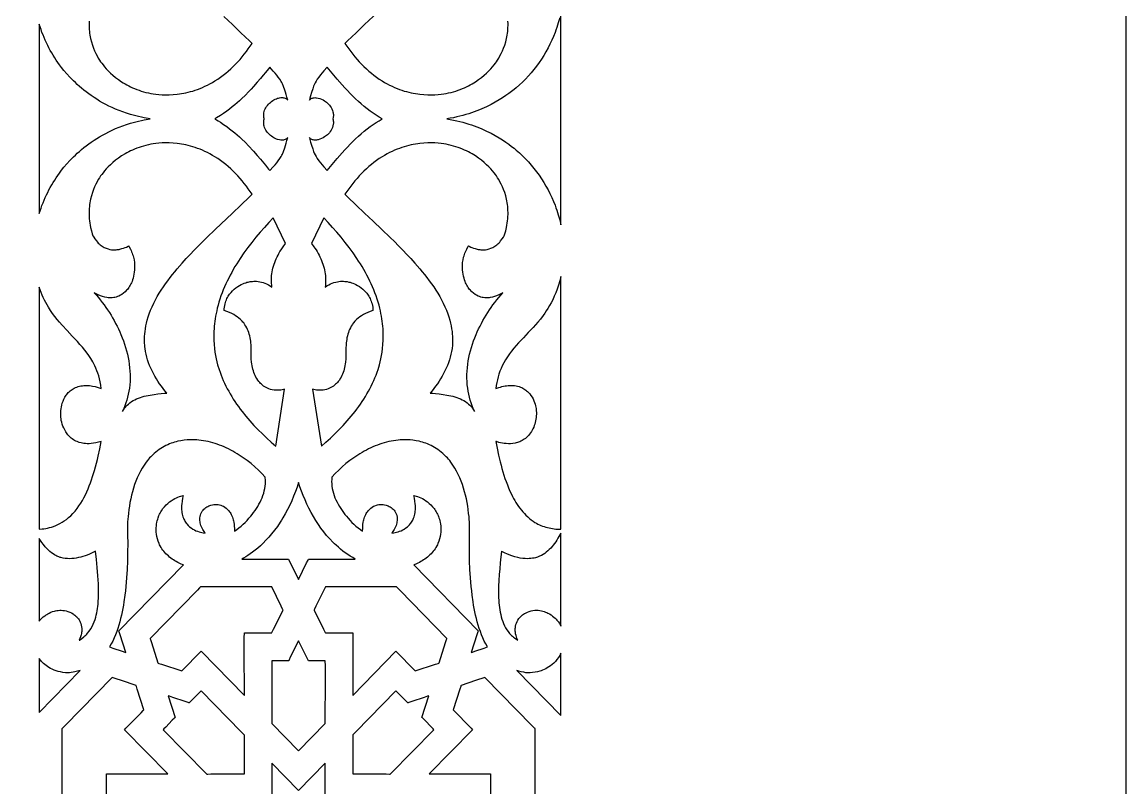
# Model space of a CAD drawing. Extents: x -395 to 395, y -1225 to 1225.
# Drawn here: x 141.1 to 395, y 156.5 to 332.7 of the extents above; entities that cross this region are included whole.
import ezdxf

# ---------------------------------------------------------------- set-up
doc = ezdxf.new("R2010")
doc.units = 0
doc.layers.add('LAYER_1', color=18, linetype='CONTINUOUS')

msp = doc.modelspace()

# ---------------------------------------------------------------- linework, layer by layer
at = {"layer": 'LAYER_1'}
for points in [[(395, 1225), (395, -1225), (-395, -1225), (-395, 1225)], [(145.2, 289.31), (145.41, 289.93), (145.63, 290.55), (145.87, 291.16), (146.12, 291.76), (146.38, 292.36), (146.66, 292.96), (146.94, 293.55), (147.24, 294.13), (147.55, 294.7), (147.87, 295.27), (148.21, 295.83), (148.55, 296.38), (148.91, 296.93), (149.27, 297.46), (149.65, 297.99), (150.13, 298.63), (150.69, 299.33), (151.34, 300.09), (152.06, 300.88), (152.87, 301.71), (153.31, 302.13), (153.76, 302.56), (154.24, 302.98), (154.75, 303.41), (155.27, 303.84), (155.82, 304.27), (156.39, 304.7), (156.98, 305.12), (157.6, 305.54), (158.24, 305.95), (158.9, 306.35), (159.59, 306.75), (160.3, 307.13), (161.04, 307.51), (161.8, 307.87), (162.58, 308.22), (163.4, 308.55), (164.23, 308.86), (165.1, 309.16), (165.99, 309.44), (166.9, 309.7), (167.84, 309.94), (168.51, 310.09), (169.17, 310.22), (170.51, 310.46), (169.17, 310.7), (168.51, 310.84), (167.84, 310.99), (166.9, 311.23), (165.99, 311.49), (165.1, 311.77), (164.23, 312.06), (163.4, 312.38), (162.58, 312.71), (161.8, 313.06), (161.04, 313.42), (160.3, 313.79), (159.59, 314.18), (158.9, 314.57), (158.24, 314.98), (157.6, 315.39), (156.98, 315.81), (156.39, 316.23), (155.82, 316.66), (155.27, 317.08), (154.75, 317.51), (154.24, 317.94), (153.76, 318.37), (153.31, 318.8), (152.87, 319.22), (152.06, 320.05), (151.34, 320.84), (150.69, 321.6), (150.13, 322.3), (149.65, 322.94), (149.27, 323.47), (148.91, 324), (148.55, 324.55), (148.21, 325.1), (147.87, 325.66), (147.55, 326.22), (147.24, 326.8), (146.94, 327.38), (146.66, 327.97), (146.38, 328.56), (146.12, 329.16), (145.87, 329.77), (145.63, 330.38), (145.41, 331), (145.2, 331.62), (145, 332.24), (145, 288.69)], [(198.04, 298.57), (198.85, 299.46), (199.25, 299.91), (199.64, 300.37), (200, 300.84), (200.35, 301.33), (200.66, 301.84), (200.8, 302.11), (200.93, 302.38), (201.19, 302.98), (201.49, 303.81), (201.65, 304.31), (201.82, 304.87), (201.99, 305.48), (202.16, 306.15), (202.02, 306), (201.86, 305.87), (201.71, 305.77), (201.54, 305.69), (201.38, 305.63), (201.21, 305.59), (201.05, 305.57), (200.88, 305.56), (200.56, 305.57), (200.27, 305.61), (199.84, 305.73), (199.56, 305.83), (199.27, 305.95), (198.99, 306.1), (198.72, 306.27), (198.46, 306.45), (198.2, 306.65), (197.96, 306.87), (197.73, 307.11), (197.52, 307.36), (197.32, 307.62), (197.15, 307.89), (196.99, 308.17), (196.86, 308.45), (196.76, 308.75), (196.69, 309.04), (196.64, 309.35), (196.63, 309.6), (196.63, 309.81), (196.66, 310.16), (196.71, 310.37), (196.74, 310.46), (196.71, 310.56), (196.66, 310.77), (196.64, 310.93), (196.63, 311.11), (196.63, 311.33), (196.64, 311.58), (196.69, 311.88), (196.76, 312.18), (196.86, 312.48), (196.99, 312.76), (197.15, 313.04), (197.32, 313.31), (197.52, 313.57), (197.73, 313.82), (197.96, 314.05), (198.2, 314.27), (198.46, 314.48), (198.72, 314.66), (198.99, 314.83), (199.27, 314.98), (199.56, 315.1), (199.84, 315.2), (200.03, 315.26), (200.27, 315.32), (200.56, 315.36), (200.88, 315.37), (201.05, 315.36), (201.21, 315.34), (201.38, 315.29), (201.54, 315.23), (201.71, 315.16), (201.86, 315.05), (202.02, 314.93), (202.16, 314.77), (201.99, 315.45), (201.82, 316.06), (201.65, 316.61), (201.49, 317.11), (201.19, 317.94), (200.93, 318.55), (200.8, 318.82), (200.66, 319.08), (200.35, 319.59), (200, 320.08), (199.64, 320.56), (199.25, 321.02), (198.85, 321.47), (198.04, 322.36), (198.04, 322.36), (197.74, 322), (197.03, 321.12), (196.52, 320.49), (195.9, 319.75), (195.16, 318.88), (194.3, 317.91), (193.78, 317.33), (193.16, 316.66), (192.42, 315.89), (191.55, 315.05), (191.07, 314.61), (190.56, 314.15), (190, 313.69), (189.42, 313.21), (188.79, 312.72), (188.12, 312.23), (187.42, 311.74), (186.67, 311.24), (185.76, 310.68), (185.52, 310.54), (185.45, 310.49), (185.43, 310.46), (185.52, 310.39), (185.76, 310.25), (186.15, 310.01), (186.67, 309.69), (187.42, 309.19), (188.12, 308.69), (188.79, 308.2), (189.42, 307.72), (190, 307.24), (190.56, 306.77), (191.07, 306.32), (191.55, 305.88), (192.42, 305.04), (193.16, 304.27), (194.3, 303.02), (195.16, 302.04), (195.9, 301.18), (197.03, 299.81), (197.74, 298.93), (198.04, 298.56)], [(211.26, 298.57), (212.38, 299.94), (213.52, 301.31), (214.69, 302.66), (215.28, 303.32), (215.89, 303.97), (216.5, 304.61), (217.13, 305.24), (217.77, 305.86), (218.42, 306.46), (219.08, 307.04), (219.75, 307.61), (220.45, 308.15), (221.15, 308.68), (221.82, 309.15), (222.5, 309.6), (223.18, 310.04), (223.87, 310.46), (223.18, 310.89), (222.5, 311.33), (221.82, 311.78), (221.15, 312.25), (220.45, 312.78), (219.75, 313.32), (219.08, 313.89), (218.42, 314.47), (217.77, 315.07), (217.13, 315.69), (216.5, 316.31), (215.89, 316.96), (215.28, 317.61), (214.69, 318.27), (213.52, 319.62), (212.38, 320.98), (211.26, 322.36), (211.26, 322.36), (210.47, 321.49), (210.08, 321.05), (209.7, 320.6), (209.3, 320.1), (208.97, 319.62), (208.69, 319.16), (208.46, 318.73), (208.27, 318.33), (208.12, 317.97), (207.91, 317.39), (207.63, 316.52), (207.41, 315.8), (207.25, 315.21), (207.15, 314.77), (207.26, 314.9), (207.39, 315.01), (207.54, 315.12), (207.7, 315.2), (207.87, 315.26), (208.05, 315.3), (208.23, 315.33), (208.42, 315.35), (208.61, 315.34), (208.81, 315.33), (209.2, 315.26), (209.58, 315.15), (209.95, 315.01), (210.29, 314.85), (210.63, 314.63), (210.84, 314.48), (211.06, 314.31), (211.28, 314.11), (211.51, 313.88), (211.74, 313.63), (211.95, 313.36), (212.15, 313.07), (212.32, 312.76), (212.47, 312.43), (212.58, 312.07), (212.62, 311.89), (212.65, 311.7), (212.67, 311.51), (212.68, 311.31), (212.67, 311.11), (212.65, 310.9), (212.61, 310.69), (212.56, 310.48), (212.56, 310.46), (212.56, 310.45), (212.61, 310.24), (212.65, 310.03), (212.67, 309.82), (212.68, 309.62), (212.67, 309.42), (212.65, 309.23), (212.58, 308.86), (212.47, 308.5), (212.32, 308.17), (212.15, 307.86), (211.95, 307.56), (211.74, 307.29), (211.51, 307.05), (211.28, 306.82), (211.06, 306.62), (210.84, 306.45), (210.63, 306.3), (210.29, 306.08), (209.95, 305.92), (209.58, 305.77), (209.2, 305.67), (209, 305.63), (208.81, 305.6), (208.61, 305.58), (208.42, 305.58), (208.23, 305.59), (208.05, 305.62), (207.87, 305.67), (207.7, 305.73), (207.54, 305.81), (207.39, 305.91), (207.26, 306.03), (207.15, 306.15), (207.25, 305.71), (207.41, 305.13), (207.63, 304.4), (207.91, 303.54), (208.12, 302.96), (208.27, 302.6), (208.46, 302.2), (208.69, 301.77), (208.97, 301.31), (209.3, 300.83), (209.7, 300.32), (210.47, 299.44), (211.26, 298.57)], [(164.37, 243.47), (164.64, 243.87), (164.81, 244.1), (165.01, 244.34), (165.24, 244.59), (165.51, 244.85), (165.86, 245.14), (166.23, 245.4), (166.61, 245.63), (167, 245.84), (167.41, 246.04), (167.83, 246.21), (168.26, 246.36), (168.7, 246.5), (169.14, 246.62), (169.59, 246.72), (170.5, 246.9), (171.41, 247.04), (172.31, 247.16), (173.79, 247.32), (174.19, 247.35), (174.36, 247.37), (173.93, 247.89), (173.51, 248.42), (173.1, 248.96), (172.7, 249.52), (172.32, 250.09), (171.95, 250.66), (171.6, 251.25), (171.27, 251.85), (170.96, 252.46), (170.67, 253.08), (170.4, 253.71), (170.16, 254.34), (169.94, 254.99), (169.75, 255.64), (169.58, 256.29), (169.45, 256.95), (169.35, 257.62), (169.3, 258), (169.26, 258.42), (169.23, 258.87), (169.22, 259.35), (169.22, 259.86), (169.24, 260.4), (169.27, 260.97), (169.33, 261.56), (169.42, 262.18), (169.53, 262.83), (169.68, 263.49), (169.85, 264.18), (170.07, 264.89), (170.31, 265.62), (170.63, 266.44), (170.97, 267.24), (171.34, 268.03), (171.74, 268.81), (172.16, 269.57), (172.61, 270.33), (173.07, 271.07), (173.56, 271.8), (174.06, 272.52), (174.57, 273.23), (175.11, 273.93), (175.65, 274.62), (176.2, 275.3), (176.76, 275.98), (177.91, 277.29), (178.82, 278.3), (179.74, 279.29), (180.67, 280.27), (181.62, 281.24), (183.54, 283.16), (185.5, 285.04), (189.44, 288.77), (191.41, 290.64), (193.36, 292.52), (193.98, 293.12), (193.55, 293.75), (193.1, 294.37), (192.65, 294.99), (192.17, 295.59), (191.69, 296.18), (191.19, 296.77), (190.67, 297.34), (190.14, 297.89), (189.6, 298.43), (189.04, 298.96), (188.47, 299.47), (187.89, 299.96), (187.29, 300.43), (186.68, 300.88), (186.06, 301.31), (185.42, 301.72), (184.85, 302.07), (184.27, 302.39), (183.69, 302.69), (183.12, 302.97), (182.56, 303.23), (182, 303.46), (181.44, 303.67), (180.89, 303.87), (180.35, 304.04), (179.81, 304.2), (179.28, 304.34), (178.76, 304.46), (178.24, 304.57), (177.73, 304.66), (177.24, 304.74), (176.75, 304.8), (175.81, 304.89), (174.91, 304.94), (174.06, 304.94), (173.27, 304.92), (172.53, 304.86), (171.85, 304.79), (171.24, 304.7), (170.7, 304.61), (170.11, 304.49), (169.55, 304.36), (169, 304.21), (168.47, 304.05), (167.95, 303.88), (167.44, 303.7), (166.95, 303.5), (166.48, 303.3), (166.02, 303.09), (165.58, 302.87), (165.15, 302.64), (164.73, 302.41), (163.95, 301.93), (163.22, 301.43), (162.55, 300.93), (161.93, 300.42), (161.37, 299.91), (160.87, 299.42), (160.41, 298.94), (160.01, 298.48), (159.67, 298.06), (159.37, 297.67), (159.12, 297.32), (158.86, 296.93), (158.58, 296.48), (158.3, 295.98), (158.02, 295.43), (157.74, 294.83), (157.47, 294.19), (157.22, 293.5), (157, 292.77), (156.8, 291.99), (156.72, 291.59), (156.65, 291.17), (156.58, 290.75), (156.53, 290.31), (156.49, 289.87), (156.47, 289.41), (156.45, 288.95), (156.46, 288.47), (156.48, 287.99), (156.51, 287.5), (156.56, 286.99), (156.63, 286.48), (156.72, 285.97), (156.81, 285.49), (157, 284.68), (157.18, 284.04), (157.34, 283.57), (157.39, 283.46), (157.54, 283.23), (157.79, 282.86), (158.15, 282.39), (158.37, 282.13), (158.59, 281.9), (158.82, 281.69), (159.04, 281.49), (159.27, 281.31), (159.5, 281.16), (159.72, 281.01), (159.95, 280.89), (160.17, 280.78), (160.4, 280.68), (160.83, 280.53), (161.25, 280.42), (161.65, 280.36), (162.03, 280.33), (162.38, 280.32), (162.69, 280.34), (162.96, 280.37), (163.37, 280.44), (163.56, 280.49), (164.02, 280.6), (164.42, 280.73), (164.76, 280.85), (165.04, 280.96), (165.42, 281.14), (165.58, 281.22), (165.62, 281.17), (165.7, 281.04), (165.96, 280.52), (166.12, 280.19), (166.26, 279.87), (166.38, 279.55), (166.49, 279.23), (166.59, 278.92), (166.67, 278.61), (166.8, 277.99), (166.89, 277.39), (166.93, 276.8), (166.94, 276.24), (166.92, 275.7), (166.87, 275.18), (166.79, 274.7), (166.7, 274.24), (166.59, 273.81), (166.47, 273.42), (166.34, 273.07), (166.21, 272.76), (166.09, 272.49), (165.94, 272.2), (165.78, 271.93), (165.62, 271.68), (165.46, 271.44), (165.28, 271.22), (165.11, 271.02), (164.75, 270.65), (164.39, 270.34), (164.03, 270.08), (163.67, 269.87), (163.32, 269.7), (162.99, 269.56), (162.68, 269.46), (162.4, 269.39), (162.15, 269.34), (161.77, 269.29), (161.59, 269.28), (161.34, 269.27), (161.08, 269.28), (160.83, 269.3), (160.57, 269.33), (160.06, 269.43), (159.56, 269.57), (159.07, 269.74), (158.59, 269.94), (158.12, 270.17), (157.67, 270.43), (157.67, 270.43), (158.14, 269.9), (158.6, 269.36), (159.05, 268.81), (159.49, 268.24), (159.92, 267.67), (160.34, 267.09), (160.74, 266.5), (161.14, 265.89), (161.51, 265.28), (161.88, 264.67), (162.24, 264.04), (162.58, 263.41), (162.9, 262.77), (163.22, 262.13), (163.52, 261.48), (163.8, 260.82), (164.1, 260.1), (164.38, 259.36), (164.63, 258.62), (164.87, 257.86), (165.09, 257.1), (165.28, 256.33), (165.45, 255.55), (165.59, 254.77), (165.71, 253.98), (165.8, 253.19), (165.87, 252.4), (165.9, 251.62), (165.91, 250.83), (165.88, 250.04), (165.83, 249.26), (165.74, 248.49), (165.63, 247.8), (165.49, 247.12), (165.34, 246.44), (165.15, 245.76), (164.94, 245.1), (164.71, 244.44), (164.45, 243.8), (164.17, 243.16)], [(244.85, 243.8), (244.6, 244.44), (244.36, 245.1), (244.15, 245.76), (243.97, 246.44), (243.81, 247.12), (243.67, 247.8), (243.57, 248.49), (243.48, 249.26), (243.42, 250.04), (243.4, 250.83), (243.4, 251.62), (243.44, 252.4), (243.5, 253.19), (243.59, 253.98), (243.71, 254.77), (243.86, 255.55), (244.02, 256.33), (244.22, 257.1), (244.43, 257.86), (244.67, 258.62), (244.93, 259.36), (245.2, 260.1), (245.5, 260.82), (245.78, 261.48), (246.09, 262.13), (246.4, 262.77), (246.73, 263.41), (247.07, 264.04), (247.42, 264.67), (247.79, 265.28), (248.17, 265.89), (248.56, 266.5), (248.96, 267.09), (249.38, 267.67), (249.81, 268.24), (250.25, 268.81), (250.7, 269.36), (251.16, 269.9), (251.64, 270.43), (251.63, 270.43), (251.18, 270.17), (250.71, 269.94), (250.23, 269.74), (249.74, 269.57), (249.24, 269.43), (248.73, 269.33), (248.48, 269.3), (248.22, 269.28), (247.96, 269.27), (247.71, 269.28), (247.53, 269.29), (247.15, 269.34), (246.9, 269.39), (246.62, 269.46), (246.31, 269.56), (245.98, 269.7), (245.63, 269.87), (245.27, 270.08), (244.91, 270.34), (244.55, 270.65), (244.37, 270.83), (244.19, 271.02), (244.02, 271.22), (243.85, 271.44), (243.68, 271.68), (243.52, 271.93), (243.36, 272.2), (243.21, 272.49), (243.09, 272.76), (242.96, 273.07), (242.84, 273.42), (242.72, 273.81), (242.61, 274.24), (242.51, 274.7), (242.44, 275.18), (242.39, 275.7), (242.36, 276.24), (242.37, 276.8), (242.41, 277.39), (242.5, 277.99), (242.63, 278.61), (242.72, 278.92), (242.81, 279.23), (242.92, 279.55), (243.05, 279.87), (243.19, 280.19), (243.34, 280.52), (243.61, 281.04), (243.69, 281.17), (243.72, 281.22), (243.88, 281.14), (244.26, 280.96), (244.54, 280.85), (244.88, 280.73), (245.28, 280.6), (245.75, 280.49), (245.94, 280.44), (246.34, 280.37), (246.62, 280.34), (246.93, 280.32), (247.27, 280.33), (247.65, 280.36), (248.05, 280.42), (248.47, 280.53), (248.91, 280.68), (249.13, 280.78), (249.35, 280.89), (249.58, 281.01), (249.81, 281.16), (250.03, 281.31), (250.26, 281.49), (250.49, 281.69), (250.71, 281.9), (250.93, 282.13), (251.15, 282.39), (251.52, 282.86), (251.77, 283.23), (251.96, 283.57), (252.12, 284.04), (252.31, 284.68), (252.4, 285.07), (252.5, 285.49), (252.59, 285.97), (252.67, 286.48), (252.74, 286.99), (252.79, 287.5), (252.83, 287.99), (252.85, 288.47), (252.85, 288.95), (252.84, 289.41), (252.81, 289.87), (252.77, 290.31), (252.72, 290.75), (252.66, 291.17), (252.58, 291.59), (252.5, 291.99), (252.31, 292.77), (252.08, 293.5), (251.83, 294.19), (251.57, 294.83), (251.29, 295.43), (251, 295.98), (250.72, 296.48), (250.44, 296.93), (250.18, 297.32), (249.94, 297.67), (249.64, 298.06), (249.29, 298.48), (248.89, 298.94), (248.44, 299.42), (247.93, 299.91), (247.37, 300.42), (246.75, 300.93), (246.08, 301.43), (245.35, 301.93), (244.97, 302.17), (244.57, 302.41), (244.15, 302.64), (243.73, 302.87), (243.28, 303.09), (242.82, 303.3), (242.35, 303.5), (241.86, 303.7), (241.36, 303.88), (240.84, 304.05), (240.3, 304.21), (239.75, 304.36), (239.19, 304.49), (238.61, 304.61), (238.07, 304.7), (237.45, 304.79), (236.78, 304.86), (236.04, 304.92), (235.24, 304.94), (234.39, 304.94), (233.49, 304.89), (232.55, 304.8), (232.07, 304.74), (231.57, 304.66), (231.06, 304.57), (230.55, 304.46), (230.03, 304.34), (229.49, 304.2), (228.96, 304.04), (228.41, 303.87), (227.86, 303.67), (227.31, 303.46), (226.74, 303.23), (226.18, 302.97), (225.61, 302.69), (225.04, 302.39), (224.46, 302.07), (223.88, 301.72), (223.24, 301.31), (222.62, 300.88), (222.01, 300.43), (221.42, 299.96), (220.83, 299.47), (220.26, 298.96), (219.71, 298.43), (219.16, 297.89), (218.63, 297.34), (218.12, 296.77), (217.62, 296.18), (217.13, 295.59), (216.66, 294.99), (216.2, 294.37), (215.76, 293.75), (215.33, 293.12), (215.94, 292.52), (217.89, 290.64), (219.86, 288.77), (221.84, 286.91), (223.81, 285.04), (225.76, 283.16), (226.72, 282.21), (227.68, 281.24), (228.63, 280.27), (229.56, 279.29), (230.49, 278.3), (231.4, 277.29), (232.54, 275.98), (233.1, 275.3), (233.65, 274.62), (234.2, 273.93), (234.73, 273.23), (235.25, 272.52), (235.75, 271.8), (236.23, 271.07), (236.7, 270.33), (237.14, 269.57), (237.56, 268.81), (237.96, 268.03), (238.33, 267.24), (238.67, 266.44), (238.99, 265.62), (239.24, 264.89), (239.45, 264.18), (239.63, 263.49), (239.77, 262.83), (239.88, 262.18), (239.97, 261.56), (240.03, 260.97), (240.07, 260.4), (240.08, 259.86), (240.08, 259.35), (240.07, 258.87), (240.04, 258.42), (239.96, 257.62), (239.85, 256.95), (239.72, 256.29), (239.56, 255.64), (239.36, 254.99), (239.15, 254.34), (238.9, 253.71), (238.63, 253.08), (238.34, 252.46), (238.03, 251.85), (237.7, 251.25), (237.35, 250.66), (236.98, 250.09), (236.6, 249.52), (236.2, 248.96), (235.8, 248.42), (235.38, 247.89), (234.95, 247.37), (235.51, 247.32), (236.14, 247.26), (237, 247.16), (237.89, 247.04), (238.8, 246.9), (239.26, 246.82), (239.71, 246.72), (240.16, 246.62), (240.6, 246.5), (241.04, 246.36), (241.47, 246.21), (241.89, 246.04), (242.3, 245.84), (242.7, 245.63), (243.08, 245.4), (243.44, 245.14), (243.79, 244.85), (244.06, 244.59), (244.3, 244.34), (244.5, 244.1), (244.67, 243.87), (244.94, 243.47), (245.13, 243.16)], [(201.45, 248.24), (201.16, 248.17), (200.85, 248.11), (200.55, 248.07), (200.24, 248.03), (199.94, 248.01), (199.63, 248.01), (199.32, 248.02), (199.02, 248.05), (198.6, 248.11), (198.21, 248.21), (197.84, 248.32), (197.5, 248.47), (197.18, 248.63), (196.88, 248.8), (196.6, 248.99), (196.35, 249.19), (196.12, 249.39), (195.9, 249.59), (195.71, 249.8), (195.54, 250), (195.26, 250.37), (195.05, 250.69), (194.86, 251.04), (194.68, 251.39), (194.52, 251.75), (194.38, 252.12), (194.26, 252.5), (194.15, 252.88), (194.06, 253.27), (193.98, 253.67), (193.92, 254.07), (193.86, 254.47), (193.79, 255.27), (193.76, 256.08), (193.76, 256.87), (193.76, 257.68), (193.72, 258.49), (193.69, 258.9), (193.64, 259.3), (193.58, 259.71), (193.5, 260.11), (193.41, 260.51), (193.31, 260.9), (193.19, 261.28), (193.05, 261.66), (192.9, 262.03), (192.73, 262.39), (192.54, 262.73), (192.33, 263.07), (192.23, 263.21), (192.03, 263.5), (191.87, 263.69), (191.69, 263.9), (191.46, 264.13), (191.2, 264.38), (190.9, 264.63), (190.56, 264.89), (190.17, 265.15), (189.74, 265.41), (189.27, 265.67), (188.74, 265.91), (188.16, 266.13), (187.53, 266.34), (187.55, 266.74), (187.59, 267.13), (187.66, 267.53), (187.75, 267.92), (187.84, 268.23), (187.94, 268.54), (188.06, 268.83), (188.18, 269.11), (188.32, 269.38), (188.47, 269.63), (188.62, 269.88), (188.78, 270.11), (189.12, 270.54), (189.49, 270.93), (189.87, 271.28), (190.26, 271.6), (190.65, 271.87), (191.05, 272.11), (191.44, 272.32), (191.81, 272.5), (192.16, 272.64), (192.49, 272.76), (192.79, 272.85), (193.05, 272.92), (193.49, 273.01), (193.74, 273.04), (194.03, 273.07), (194.33, 273.09), (194.65, 273.09), (194.99, 273.08), (195.35, 273.05), (195.72, 273), (196.11, 272.92), (196.5, 272.81), (196.9, 272.68), (197.3, 272.51), (197.71, 272.3), (198.12, 272.06), (198.53, 271.77), (198.48, 272.2), (198.45, 272.64), (198.43, 273.07), (198.43, 273.51), (198.44, 273.95), (198.47, 274.39), (198.52, 274.82), (198.58, 275.25), (198.67, 275.69), (198.77, 276.14), (198.89, 276.57), (199.03, 277.01), (199.18, 277.44), (199.35, 277.86), (199.53, 278.28), (199.73, 278.7), (199.93, 279.11), (200.15, 279.51), (200.38, 279.91), (200.62, 280.29), (201.13, 281.05), (201.67, 281.78), (198.85, 287.68), (197.83, 286.6), (196.82, 285.5), (195.83, 284.37), (194.86, 283.22), (193.91, 282.04), (192.99, 280.84), (192.1, 279.62), (191.24, 278.37), (190.83, 277.74), (190.42, 277.1), (190.03, 276.46), (189.65, 275.81), (189.28, 275.15), (188.93, 274.49), (188.58, 273.82), (188.25, 273.15), (187.93, 272.47), (187.63, 271.79), (187.34, 271.1), (187.07, 270.41), (186.81, 269.71), (186.57, 269), (186.34, 268.29), (186.14, 267.57), (185.97, 266.93), (185.82, 266.3), (185.68, 265.68), (185.57, 265.07), (185.47, 264.47), (185.38, 263.88), (185.31, 263.3), (185.25, 262.73), (185.21, 262.17), (185.18, 261.62), (185.15, 260.56), (185.17, 259.55), (185.23, 258.58), (185.31, 257.66), (185.43, 256.8), (185.56, 255.99), (185.71, 255.24), (185.87, 254.54), (186.04, 253.9), (186.37, 252.81), (186.59, 252.16), (186.83, 251.51), (187.08, 250.87), (187.35, 250.24), (187.63, 249.61), (187.93, 248.99), (188.25, 248.37), (188.58, 247.77), (188.92, 247.16), (189.28, 246.57), (189.64, 245.98), (190.02, 245.4), (190.41, 244.82), (190.82, 244.25), (191.23, 243.69), (191.65, 243.13), (192.53, 242.04), (193.43, 240.98), (194.37, 239.94), (195.34, 238.93), (196.33, 237.95), (197.34, 236.99), (198.36, 236.06), (199.4, 235.17)], [(210.94, 236.06), (211.97, 236.99), (212.97, 237.95), (213.96, 238.93), (214.93, 239.94), (215.87, 240.98), (216.78, 242.04), (217.22, 242.58), (217.65, 243.13), (218.07, 243.69), (218.49, 244.25), (218.89, 244.82), (219.28, 245.4), (219.66, 245.98), (220.03, 246.57), (220.38, 247.16), (220.72, 247.77), (221.05, 248.37), (221.37, 248.99), (221.67, 249.61), (221.95, 250.24), (222.22, 250.87), (222.48, 251.51), (222.72, 252.16), (222.94, 252.81), (223.1, 253.32), (223.26, 253.9), (223.43, 254.54), (223.59, 255.24), (223.74, 255.99), (223.88, 256.8), (223.99, 257.66), (224.08, 258.58), (224.13, 259.55), (224.15, 260.56), (224.14, 261.09), (224.12, 261.62), (224.09, 262.17), (224.05, 262.73), (223.99, 263.3), (223.92, 263.88), (223.84, 264.47), (223.74, 265.07), (223.62, 265.68), (223.49, 266.3), (223.34, 266.93), (223.17, 267.57), (222.96, 268.29), (222.73, 269), (222.49, 269.71), (222.23, 270.41), (221.96, 271.1), (221.67, 271.79), (221.37, 272.47), (221.05, 273.15), (220.72, 273.82), (220.38, 274.49), (220.02, 275.15), (219.65, 275.81), (219.27, 276.46), (218.88, 277.1), (218.48, 277.74), (218.06, 278.37), (217.21, 279.62), (216.32, 280.84), (215.4, 282.04), (214.45, 283.22), (213.47, 284.37), (212.48, 285.5), (211.47, 286.6), (210.45, 287.68), (207.63, 281.78), (208.17, 281.05), (208.43, 280.68), (208.68, 280.29), (208.92, 279.91), (209.15, 279.51), (209.37, 279.11), (209.58, 278.7), (209.77, 278.28), (209.95, 277.86), (210.12, 277.44), (210.27, 277.01), (210.41, 276.57), (210.53, 276.14), (210.63, 275.69), (210.72, 275.25), (210.78, 274.82), (210.83, 274.39), (210.86, 273.95), (210.87, 273.51), (210.87, 273.07), (210.85, 272.64), (210.82, 272.2), (210.77, 271.77), (211.18, 272.06), (211.59, 272.3), (212, 272.51), (212.4, 272.68), (212.8, 272.81), (213.2, 272.92), (213.58, 273), (213.95, 273.05), (214.31, 273.08), (214.65, 273.09), (214.97, 273.09), (215.28, 273.07), (215.82, 273.01), (216.25, 272.92), (216.51, 272.85), (216.81, 272.76), (217.14, 272.64), (217.49, 272.5), (217.87, 272.32), (218.25, 272.11), (218.65, 271.87), (219.04, 271.6), (219.43, 271.28), (219.81, 270.93), (220.18, 270.54), (220.35, 270.33), (220.52, 270.11), (220.68, 269.88), (220.84, 269.63), (220.98, 269.38), (221.12, 269.11), (221.24, 268.83), (221.36, 268.54), (221.46, 268.23), (221.56, 267.92), (221.65, 267.53), (221.71, 267.13), (221.75, 266.74), (221.77, 266.34), (221.14, 266.13), (220.57, 265.91), (220.04, 265.67), (219.56, 265.41), (219.13, 265.15), (218.74, 264.89), (218.4, 264.63), (218.1, 264.38), (217.84, 264.13), (217.62, 263.9), (217.28, 263.5), (217.07, 263.21), (216.98, 263.07), (216.77, 262.73), (216.58, 262.39), (216.41, 262.03), (216.25, 261.66), (216.12, 261.28), (216, 260.9), (215.89, 260.51), (215.8, 260.11), (215.73, 259.71), (215.66, 259.3), (215.62, 258.9), (215.58, 258.49), (215.54, 257.68), (215.54, 256.87), (215.54, 256.08), (215.51, 255.27), (215.44, 254.47), (215.39, 254.07), (215.32, 253.67), (215.24, 253.27), (215.15, 252.88), (215.04, 252.5), (214.92, 252.12), (214.78, 251.75), (214.62, 251.39), (214.45, 251.04), (214.25, 250.69), (214.05, 250.37), (213.76, 250), (213.59, 249.8), (213.4, 249.59), (213.19, 249.39), (212.95, 249.19), (212.7, 248.99), (212.42, 248.8), (212.12, 248.63), (211.8, 248.47), (211.46, 248.32), (211.09, 248.21), (210.7, 248.11), (210.29, 248.05), (209.98, 248.02), (209.67, 248.01), (209.37, 248.01), (209.06, 248.03), (208.75, 248.07), (208.45, 248.11), (207.85, 248.24), (209.91, 235.17)], [(265, 274.19), (264.75, 273.18), (264.46, 272.21), (264.16, 271.3), (263.83, 270.44), (263.49, 269.63), (263.13, 268.86), (262.77, 268.14), (262.4, 267.48), (262.03, 266.85), (261.66, 266.27), (261.29, 265.74), (260.94, 265.25), (260.28, 264.4), (259.7, 263.71), (259.16, 263.1), (258.61, 262.49), (257.49, 261.3), (256.37, 260.11), (255.26, 258.91), (254.72, 258.29), (254.19, 257.67), (253.68, 257.04), (253.2, 256.39), (252.73, 255.73), (252.3, 255.04), (251.89, 254.34), (251.52, 253.62), (251.24, 253.01), (250.99, 252.38), (250.76, 251.74), (250.57, 251.09), (250.4, 250.43), (250.26, 249.76), (250.15, 249.09), (250.06, 248.42), (250.07, 248.42), (250.74, 248.66), (251.09, 248.76), (251.45, 248.85), (251.81, 248.93), (252.17, 249), (252.53, 249.05), (252.9, 249.09), (253.26, 249.11), (253.62, 249.11), (253.99, 249.1), (254.34, 249.07), (254.7, 249.02), (255.05, 248.94), (255.39, 248.85), (255.72, 248.73), (255.99, 248.62), (256.24, 248.49), (256.49, 248.36), (256.71, 248.22), (256.93, 248.06), (257.13, 247.9), (257.33, 247.74), (257.51, 247.56), (257.84, 247.2), (258.13, 246.81), (258.38, 246.42), (258.6, 246.02), (258.78, 245.61), (258.93, 245.22), (259.06, 244.83), (259.16, 244.46), (259.23, 244.11), (259.29, 243.79), (259.35, 243.25), (259.37, 242.88), (259.37, 242.5), (259.35, 242.12), (259.32, 241.74), (259.27, 241.36), (259.2, 240.98), (259.11, 240.6), (259.01, 240.23), (258.88, 239.87), (258.75, 239.51), (258.59, 239.16), (258.42, 238.82), (258.23, 238.49), (258.02, 238.18), (257.8, 237.88), (257.56, 237.6), (257.33, 237.36), (257.09, 237.13), (256.84, 236.93), (256.59, 236.74), (256.34, 236.57), (256.08, 236.42), (255.82, 236.29), (255.55, 236.17), (255.29, 236.07), (255.02, 235.98), (254.75, 235.91), (254.49, 235.85), (253.96, 235.76), (253.44, 235.71), (252.93, 235.71), (252.44, 235.73), (251.97, 235.78), (251.54, 235.85), (251.13, 235.93), (250.77, 236.01), (250.17, 236.19), (250.07, 236.22), (250.36, 234.66), (250.68, 233.11), (251.04, 231.55), (251.24, 230.78), (251.45, 230.01), (251.67, 229.25), (251.9, 228.49), (252.15, 227.74), (252.41, 226.99), (252.69, 226.25), (252.99, 225.52), (253.3, 224.79), (253.64, 224.08), (253.87, 223.6), (254.13, 223.13), (254.39, 222.66), (254.67, 222.2), (254.96, 221.74), (255.26, 221.3), (255.58, 220.86), (255.91, 220.43), (256.25, 220.02), (256.61, 219.62), (256.98, 219.24), (257.37, 218.87), (257.77, 218.52), (258.18, 218.19), (258.61, 217.89), (259.05, 217.6), (259.38, 217.41), (259.72, 217.23), (260.07, 217.06), (260.43, 216.9), (260.79, 216.76), (261.16, 216.63), (261.54, 216.51), (261.91, 216.41), (262.3, 216.32), (262.68, 216.24), (263.06, 216.17), (263.45, 216.12), (263.84, 216.07), (264.23, 216.04), (264.61, 216.02), (265, 216.01)], [(145.7, 216.1), (146.09, 216.15), (146.5, 216.21), (146.93, 216.3), (147.37, 216.4), (147.83, 216.53), (148.3, 216.69), (148.79, 216.87), (149.27, 217.09), (149.77, 217.34), (150.27, 217.62), (150.77, 217.94), (151.27, 218.3), (151.76, 218.71), (152.25, 219.15), (152.76, 219.68), (153.25, 220.22), (153.7, 220.8), (154.13, 221.39), (154.54, 222.01), (154.92, 222.64), (155.28, 223.29), (155.62, 223.96), (155.94, 224.63), (156.24, 225.32), (156.52, 226.02), (156.79, 226.72), (157.04, 227.43), (157.28, 228.14), (157.71, 229.56), (157.94, 230.38), (158.16, 231.21), (158.37, 232.04), (158.56, 232.87), (158.92, 234.54), (159.24, 236.22), (159.24, 236.22), (158.63, 236.04), (158.05, 235.9), (157.5, 235.8), (156.98, 235.74), (156.5, 235.71), (156.06, 235.71), (155.65, 235.73), (155.27, 235.76), (154.94, 235.82), (154.64, 235.88), (154.16, 236.01), (153.84, 236.13), (153.69, 236.2), (153.4, 236.33), (153.12, 236.48), (152.86, 236.64), (152.61, 236.81), (152.38, 236.98), (152.16, 237.17), (151.96, 237.37), (151.76, 237.57), (151.58, 237.77), (151.41, 237.99), (151.11, 238.42), (150.85, 238.87), (150.63, 239.33), (150.44, 239.78), (150.29, 240.23), (150.18, 240.67), (150.08, 241.08), (150.02, 241.47), (149.97, 241.83), (149.93, 242.43), (149.93, 242.7), (149.94, 243.01), (149.97, 243.37), (150.02, 243.75), (150.09, 244.17), (150.19, 244.6), (150.31, 245.05), (150.47, 245.5), (150.67, 245.96), (150.91, 246.41), (151.04, 246.63), (151.19, 246.85), (151.34, 247.06), (151.51, 247.27), (151.69, 247.47), (151.89, 247.66), (152.1, 247.85), (152.32, 248.03), (152.56, 248.2), (152.81, 248.35), (153.07, 248.5), (153.36, 248.64), (153.66, 248.76), (153.96, 248.86), (154.28, 248.95), (154.6, 249.01), (154.92, 249.06), (155.25, 249.09), (155.58, 249.11), (155.91, 249.11), (156.24, 249.1), (156.58, 249.07), (156.91, 249.03), (157.24, 248.98), (157.89, 248.85), (158.52, 248.67), (159.04, 248.49), (159.24, 248.42), (159.14, 249.2), (159.01, 249.93), (158.86, 250.63), (158.68, 251.3), (158.48, 251.93), (158.27, 252.52), (158.04, 253.08), (157.81, 253.6), (157.56, 254.09), (157.32, 254.54), (157.07, 254.96), (156.83, 255.35), (156.38, 256.02), (155.99, 256.57), (155.46, 257.26), (154.92, 257.92), (154.36, 258.58), (153.78, 259.22), (152.6, 260.49), (151.41, 261.74), (150.24, 263.01), (149.67, 263.65), (149.11, 264.31), (148.57, 264.98), (148.06, 265.67), (147.57, 266.37), (147.11, 267.1), (146.79, 267.65), (146.49, 268.21), (146.21, 268.77), (145.93, 269.35), (145.68, 269.93), (145.44, 270.52), (145.21, 271.12), (145, 271.72), (145, 216.04)], [(163.61, 191.73), (163.38, 192.4), (163.32, 192.58), (163.31, 192.66), (178.16, 207.82), (177.66, 208.02), (177.17, 208.24), (176.85, 208.4), (176.52, 208.58), (176.2, 208.77), (175.89, 208.97), (175.58, 209.18), (175.28, 209.4), (174.99, 209.63), (174.7, 209.88), (174.43, 210.13), (174.16, 210.4), (173.91, 210.67), (173.67, 210.96), (173.44, 211.25), (173.23, 211.55), (173.03, 211.86), (172.84, 212.18), (172.7, 212.46), (172.57, 212.74), (172.35, 213.29), (172.18, 213.83), (172.05, 214.36), (171.96, 214.88), (171.91, 215.39), (171.89, 215.88), (171.9, 216.35), (171.94, 216.8), (172, 217.23), (172.07, 217.63), (172.15, 218), (172.25, 218.35), (172.35, 218.66), (172.55, 219.17), (172.68, 219.47), (172.83, 219.76), (172.98, 220.03), (173.14, 220.29), (173.47, 220.78), (173.83, 221.22), (174.21, 221.63), (174.59, 221.99), (174.99, 222.31), (175.38, 222.59), (175.78, 222.85), (176.17, 223.07), (176.54, 223.26), (176.91, 223.42), (177.25, 223.55), (177.57, 223.67), (178.12, 223.83), (177.97, 223.18), (177.86, 222.52), (177.78, 221.85), (177.76, 221.52), (177.75, 221.18), (177.75, 220.85), (177.76, 220.51), (177.79, 220.18), (177.84, 219.86), (177.9, 219.53), (177.97, 219.21), (178.06, 218.9), (178.17, 218.59), (178.28, 218.34), (178.4, 218.1), (178.52, 217.87), (178.66, 217.66), (178.8, 217.45), (178.95, 217.26), (179.26, 216.9), (179.6, 216.59), (179.95, 216.32), (180.31, 216.08), (180.68, 215.88), (181.05, 215.7), (181.41, 215.56), (181.76, 215.44), (182.1, 215.35), (182.41, 215.27), (182.7, 215.22), (183.19, 215.15), (182.92, 215.54), (182.79, 215.74), (182.66, 215.94), (182.48, 216.28), (182.33, 216.6), (182.21, 216.91), (182.12, 217.21), (182.05, 217.49), (182, 217.76), (181.97, 218.01), (181.95, 218.23), (181.96, 218.63), (182, 218.94), (182.04, 219.14), (182.07, 219.24), (182.18, 219.58), (182.33, 219.88), (182.49, 220.16), (182.68, 220.41), (182.88, 220.63), (183.1, 220.83), (183.33, 221.01), (183.56, 221.16), (183.79, 221.29), (184.03, 221.4), (184.26, 221.49), (184.48, 221.57), (184.87, 221.67), (185.19, 221.73), (185.36, 221.74), (185.7, 221.74), (185.92, 221.73), (186.18, 221.7), (186.46, 221.64), (186.75, 221.56), (187.07, 221.45), (187.39, 221.31), (187.71, 221.12), (188.03, 220.88), (188.19, 220.75), (188.34, 220.6), (188.5, 220.44), (188.65, 220.26), (188.79, 220.07), (188.93, 219.86), (189.06, 219.64), (189.19, 219.4), (189.34, 219.09), (189.46, 218.79), (189.56, 218.49), (189.65, 218.21), (189.72, 217.93), (189.77, 217.66), (189.84, 217.15), (189.88, 216.68), (189.89, 216.27), (189.9, 215.91), (189.91, 215.61), (190.43, 215.97), (190.94, 216.35), (191.43, 216.75), (191.9, 217.17), (192.36, 217.61), (192.8, 218.07), (193.23, 218.54), (193.64, 219.02), (193.98, 219.45), (194.32, 219.89), (194.64, 220.34), (194.95, 220.8), (195.25, 221.28), (195.53, 221.77), (195.8, 222.26), (196.04, 222.77), (196.27, 223.28), (196.46, 223.8), (196.64, 224.33), (196.78, 224.86), (196.9, 225.4), (196.98, 225.94), (197.03, 226.48), (197.04, 227.03), (197.03, 227.45), (197, 227.76), (196.98, 227.95), (196.96, 228.03), (196.21, 228.83), (195.42, 229.62), (194.59, 230.38), (193.74, 231.12), (192.85, 231.82), (192.4, 232.16), (191.94, 232.48), (191.47, 232.8), (190.99, 233.11), (190.52, 233.41), (190.03, 233.7), (189.54, 233.98), (189.04, 234.24), (188.54, 234.5), (188.04, 234.74), (187.53, 234.97), (187.01, 235.19), (186.5, 235.39), (185.97, 235.58), (185.45, 235.75), (184.92, 235.91), (184.39, 236.06), (183.86, 236.19), (183.32, 236.3), (182.79, 236.4), (182.25, 236.48), (181.71, 236.55), (181.28, 236.59), (180.79, 236.61), (180.24, 236.63), (179.64, 236.62), (179, 236.59), (178.32, 236.52), (177.61, 236.41), (176.87, 236.26), (176.5, 236.17), (176.12, 236.06), (175.73, 235.94), (175.34, 235.8), (174.95, 235.65), (174.55, 235.48), (174.16, 235.29), (173.77, 235.09), (173.37, 234.87), (172.98, 234.63), (172.59, 234.36), (172.2, 234.08), (171.81, 233.78), (171.43, 233.45), (171.05, 233.1), (170.68, 232.73), (170.4, 232.43), (170.13, 232.12), (169.87, 231.81), (169.61, 231.48), (169.13, 230.81), (168.69, 230.11), (168.28, 229.39), (167.9, 228.64), (167.54, 227.88), (167.22, 227.09), (166.93, 226.3), (166.67, 225.49), (166.43, 224.67), (166.22, 223.84), (166.04, 223.02), (165.87, 222.19), (165.73, 221.36), (165.62, 220.54), (165.51, 219.68), (165.44, 218.93), (165.34, 217.75), (165.31, 217), (165.31, 216.68), (165.34, 214.7), (165.35, 212.73), (165.34, 210.75), (165.29, 208.77), (165.21, 206.79), (165.09, 204.82), (165.01, 203.84), (164.92, 202.85), (164.81, 201.87), (164.7, 200.89), (164.48, 199.34), (164.36, 198.56), (164.23, 197.78), (164.08, 197.01), (163.91, 196.23), (163.73, 195.47), (163.53, 194.7), (163.32, 193.95), (163.08, 193.2), (162.82, 192.46), (162.54, 191.73), (162.24, 191.01), (161.91, 190.31), (161.56, 189.62), (161.17, 188.94), (161.94, 188.69), (164.08, 187.95), (164.66, 187.76), (164.9, 187.69)], [(244.65, 187.76), (245.22, 187.95), (247.36, 188.69), (248.13, 188.94), (247.75, 189.62), (247.39, 190.31), (247.06, 191.01), (246.76, 191.73), (246.48, 192.46), (246.22, 193.2), (245.98, 193.95), (245.77, 194.7), (245.57, 195.47), (245.39, 196.23), (245.23, 197.01), (245.08, 197.78), (244.94, 198.56), (244.82, 199.34), (244.61, 200.89), (244.49, 201.87), (244.39, 202.85), (244.29, 203.84), (244.22, 204.82), (244.09, 206.79), (244.01, 208.77), (243.96, 210.75), (243.95, 212.73), (243.96, 214.7), (243.99, 216.68), (243.99, 217), (243.96, 217.75), (243.92, 218.28), (243.87, 218.93), (243.79, 219.68), (243.69, 220.54), (243.57, 221.36), (243.43, 222.19), (243.27, 223.02), (243.08, 223.84), (242.87, 224.67), (242.63, 225.49), (242.37, 226.3), (242.08, 227.09), (241.76, 227.88), (241.41, 228.64), (241.03, 229.39), (240.61, 230.11), (240.17, 230.81), (239.69, 231.48), (239.44, 231.81), (239.17, 232.12), (238.9, 232.43), (238.63, 232.73), (238.25, 233.1), (237.88, 233.45), (237.49, 233.78), (237.11, 234.08), (236.72, 234.36), (236.33, 234.63), (235.93, 234.87), (235.54, 235.09), (235.14, 235.29), (234.75, 235.48), (234.35, 235.65), (233.96, 235.8), (233.57, 235.94), (233.19, 236.06), (232.81, 236.17), (232.43, 236.26), (231.69, 236.41), (230.98, 236.52), (230.3, 236.59), (229.66, 236.62), (229.06, 236.63), (228.52, 236.61), (228.02, 236.59), (227.59, 236.55), (227.05, 236.48), (226.52, 236.4), (225.98, 236.3), (225.44, 236.19), (224.91, 236.06), (224.38, 235.91), (223.85, 235.75), (223.33, 235.58), (222.81, 235.39), (222.29, 235.19), (221.78, 234.97), (221.27, 234.74), (220.76, 234.5), (220.26, 234.24), (219.76, 233.98), (219.27, 233.7), (218.79, 233.41), (218.31, 233.11), (217.83, 232.8), (217.37, 232.48), (216.45, 231.82), (215.57, 231.12), (214.71, 230.38), (213.89, 229.62), (213.1, 228.83), (212.34, 228.03), (212.32, 227.95), (212.3, 227.76), (212.28, 227.45), (212.26, 227.03), (212.28, 226.48), (212.32, 225.94), (212.41, 225.4), (212.52, 224.86), (212.67, 224.33), (212.84, 223.8), (213.04, 223.28), (213.26, 222.77), (213.51, 222.26), (213.77, 221.77), (214.05, 221.28), (214.35, 220.8), (214.66, 220.34), (214.99, 219.89), (215.32, 219.45), (215.66, 219.02), (216.07, 218.54), (216.5, 218.07), (216.94, 217.61), (217.4, 217.17), (217.87, 216.75), (218.36, 216.35), (218.87, 215.97), (219.39, 215.61), (219.41, 216.27), (219.42, 216.68), (219.46, 217.15), (219.53, 217.66), (219.59, 217.93), (219.66, 218.21), (219.74, 218.49), (219.84, 218.79), (219.97, 219.09), (220.11, 219.4), (220.24, 219.64), (220.37, 219.86), (220.51, 220.07), (220.66, 220.26), (220.81, 220.44), (220.96, 220.6), (221.27, 220.88), (221.59, 221.12), (221.92, 221.31), (222.24, 221.45), (222.55, 221.56), (222.85, 221.64), (223.13, 221.7), (223.38, 221.73), (223.61, 221.74), (223.95, 221.74), (224.11, 221.73), (224.43, 221.67), (224.83, 221.57), (225.05, 221.49), (225.28, 221.4), (225.51, 221.29), (225.74, 221.16), (225.98, 221.01), (226.2, 220.83), (226.42, 220.63), (226.62, 220.41), (226.81, 220.16), (226.98, 219.88), (227.12, 219.58), (227.24, 219.24), (227.26, 219.14), (227.31, 218.94), (227.34, 218.63), (227.35, 218.44), (227.35, 218.23), (227.33, 218.01), (227.3, 217.76), (227.26, 217.49), (227.19, 217.21), (227.09, 216.91), (226.97, 216.6), (226.82, 216.28), (226.64, 215.94), (226.38, 215.54), (226.11, 215.15), (226.6, 215.22), (226.89, 215.27), (227.21, 215.35), (227.54, 215.44), (227.9, 215.56), (228.26, 215.7), (228.63, 215.88), (228.99, 216.08), (229.35, 216.32), (229.7, 216.59), (230.04, 216.9), (230.2, 217.08), (230.36, 217.26), (230.5, 217.45), (230.65, 217.66), (230.78, 217.87), (230.91, 218.1), (231.02, 218.34), (231.13, 218.59), (231.24, 218.9), (231.33, 219.21), (231.41, 219.53), (231.47, 219.86), (231.51, 220.18), (231.54, 220.51), (231.55, 220.85), (231.55, 221.18), (231.54, 221.52), (231.52, 221.85), (231.44, 222.52), (231.33, 223.18), (231.18, 223.83), (231.73, 223.67), (232.05, 223.55), (232.4, 223.42), (232.76, 223.26), (233.14, 223.07), (233.53, 222.85), (233.92, 222.59), (234.32, 222.31), (234.71, 221.99), (235.1, 221.63), (235.47, 221.22), (235.83, 220.78), (236, 220.54), (236.16, 220.29), (236.32, 220.03), (236.48, 219.76), (236.62, 219.47), (236.76, 219.17), (236.85, 218.93), (236.95, 218.66), (237.05, 218.35), (237.15, 218), (237.23, 217.63), (237.31, 217.23), (237.36, 216.8), (237.4, 216.35), (237.41, 215.88), (237.39, 215.39), (237.34, 214.88), (237.25, 214.36), (237.12, 213.83), (236.95, 213.29), (236.73, 212.74), (236.6, 212.46), (236.46, 212.18), (236.27, 211.86), (236.08, 211.55), (235.86, 211.25), (235.63, 210.96), (235.39, 210.67), (235.14, 210.4), (234.88, 210.13), (234.6, 209.88), (234.32, 209.63), (234.02, 209.4), (233.72, 209.18), (233.41, 208.97), (233.1, 208.77), (232.78, 208.58), (232.46, 208.4), (232.13, 208.24), (231.64, 208.02), (231.14, 207.82), (246, 192.66), (245.98, 192.58), (245.92, 192.4), (245.7, 191.73), (244.4, 187.69)], [(206.52, 208.29), (206.83, 208.94), (206.91, 209.11), (206.95, 209.16), (217.7, 209.16), (217.11, 209.49), (216.53, 209.85), (215.97, 210.22), (215.41, 210.61), (214.86, 211.02), (214.33, 211.44), (213.81, 211.88), (213.3, 212.33), (212.92, 212.69), (212.55, 213.06), (211.82, 213.82), (211.12, 214.61), (210.45, 215.43), (209.82, 216.28), (209.21, 217.15), (208.62, 218.05), (208.07, 218.96), (207.55, 219.9), (207.05, 220.85), (206.58, 221.82), (206.14, 222.8), (205.73, 223.79), (205.34, 224.79), (204.98, 225.79), (204.65, 226.8), (204.65, 226.8), (204.3, 225.74), (203.92, 224.68), (203.52, 223.64), (203.08, 222.6), (202.62, 221.59), (202.13, 220.58), (201.6, 219.6), (201.05, 218.63), (200.74, 218.11), (200.42, 217.62), (199.78, 216.67), (199.13, 215.78), (198.47, 214.96), (197.81, 214.19), (197.16, 213.49), (196.52, 212.84), (195.88, 212.24), (195.26, 211.69), (194.65, 211.2), (194.07, 210.75), (193.51, 210.35), (192.98, 209.99), (192.49, 209.67), (192.02, 209.4), (191.6, 209.16), (201.47, 209.16), (202.12, 209.17), (202.29, 209.17), (202.36, 209.16), (204.65, 204.5)], [(154.27, 190.54), (154.5, 190.68), (154.83, 190.92), (155.28, 191.27), (155.5, 191.47), (155.72, 191.67), (155.92, 191.89), (156.12, 192.11), (156.5, 192.59), (156.84, 193.09), (157.14, 193.62), (157.41, 194.16), (157.65, 194.72), (157.85, 195.29), (158, 195.77), (158.13, 196.27), (158.24, 196.77), (158.34, 197.27), (158.42, 197.77), (158.48, 198.28), (158.54, 198.8), (158.58, 199.31), (158.63, 200.34), (158.65, 201.37), (158.64, 202.4), (158.6, 203.43), (158.56, 204.37), (158.5, 205.32), (158.34, 207.2), (158.15, 209.07), (157.94, 210.95), (157.48, 210.72), (157.01, 210.51), (156.53, 210.3), (156.05, 210.1), (155.55, 209.92), (155.05, 209.76), (154.55, 209.61), (154.04, 209.49), (153.53, 209.39), (153.02, 209.31), (152.5, 209.27), (152, 209.25), (151.49, 209.26), (150.99, 209.31), (150.49, 209.39), (150, 209.51), (149.85, 209.55), (149.53, 209.66), (149.31, 209.75), (149.06, 209.86), (148.79, 210), (148.49, 210.17), (148.17, 210.38), (147.83, 210.62), (147.47, 210.9), (147.11, 211.22), (146.73, 211.59), (146.35, 212.01), (145.96, 212.48), (145.57, 213.01), (145.28, 213.45), (145, 213.9), (145, 194.87), (145.29, 195.22), (145.6, 195.54), (145.94, 195.84), (146.3, 196.1), (146.43, 196.21), (146.56, 196.31), (146.75, 196.44), (146.99, 196.59), (147.29, 196.75), (147.65, 196.92), (148.07, 197.08), (148.51, 197.2), (148.77, 197.26), (149.06, 197.31), (149.38, 197.35), (149.72, 197.37), (150.07, 197.38), (150.44, 197.36), (150.83, 197.31), (151.22, 197.23), (151.61, 197.12), (152.01, 196.98), (152.4, 196.79), (152.79, 196.56), (152.98, 196.42), (153.17, 196.28), (153.36, 196.12), (153.54, 195.94), (153.65, 195.83), (153.88, 195.56), (154.02, 195.38), (154.16, 195.16), (154.31, 194.91), (154.44, 194.62), (154.57, 194.3), (154.67, 193.95), (154.75, 193.57), (154.8, 193.16), (154.8, 192.95), (154.8, 192.72), (154.78, 192.49), (154.75, 192.26), (154.71, 192.01), (154.66, 191.76), (154.58, 191.5), (154.5, 191.24), (154.35, 190.86), (154.17, 190.49)], [(255.06, 190.64), (254.98, 190.79), (254.89, 190.99), (254.79, 191.25), (254.69, 191.57), (254.6, 191.94), (254.53, 192.38), (254.51, 192.55), (254.5, 192.92), (254.51, 193.17), (254.54, 193.44), (254.59, 193.75), (254.66, 194.07), (254.77, 194.41), (254.92, 194.76), (255.1, 195.11), (255.34, 195.47), (255.48, 195.64), (255.63, 195.81), (255.79, 195.98), (255.97, 196.14), (256.17, 196.3), (256.38, 196.46), (256.61, 196.61), (256.85, 196.75), (257.29, 196.97), (257.73, 197.13), (258.17, 197.25), (258.59, 197.33), (259.01, 197.38), (259.41, 197.39), (259.8, 197.37), (260.18, 197.32), (260.54, 197.26), (260.87, 197.17), (261.19, 197.08), (261.49, 196.97), (261.75, 196.86), (261.99, 196.75), (262.39, 196.53), (262.76, 196.3), (263.09, 196.06), (263.39, 195.82), (263.66, 195.58), (263.9, 195.35), (264.11, 195.12), (264.29, 194.91), (264.45, 194.7), (264.69, 194.33), (264.86, 194.04), (264.96, 193.83), (265, 193.73), (265, 215.16), (264.56, 214.35), (264.33, 213.95), (264.08, 213.55), (263.82, 213.16), (263.55, 212.77), (263.26, 212.4), (262.97, 212.04), (262.66, 211.69), (262.34, 211.36), (262, 211.04), (261.65, 210.75), (261.29, 210.48), (260.91, 210.23), (260.53, 210), (260.12, 209.81), (259.97, 209.74), (259.65, 209.61), (259.42, 209.54), (259.16, 209.47), (258.86, 209.4), (258.51, 209.34), (258.13, 209.29), (257.71, 209.26), (257.26, 209.25), (256.76, 209.27), (256.24, 209.32), (255.67, 209.4), (255.08, 209.52), (254.44, 209.69), (253.74, 209.91), (253.13, 210.14), (252.61, 210.35), (252.19, 210.54), (251.61, 210.83), (251.45, 210.92), (251.37, 210.95), (251.37, 210.95), (251.06, 208.27), (250.93, 206.93), (250.81, 205.59), (250.73, 204.25), (250.67, 202.9), (250.66, 201.56), (250.67, 200.89), (250.69, 200.21), (250.71, 199.68), (250.75, 199.13), (250.8, 198.58), (250.87, 198.03), (250.95, 197.48), (251.04, 196.94), (251.16, 196.39), (251.29, 195.86), (251.45, 195.33), (251.63, 194.81), (251.83, 194.31), (252.05, 193.82), (252.3, 193.35), (252.58, 192.9), (252.89, 192.46), (253.22, 192.05), (253.43, 191.83), (253.65, 191.61), (253.88, 191.4), (254.12, 191.2), (254.36, 191.01), (254.61, 190.83), (254.87, 190.65), (255.13, 190.49)], [(192.18, 188.23), (192.17, 191.02), (192.19, 192.19), (192.19, 192.19), (198.48, 192.18), (198.52, 192.24), (198.59, 192.4), (198.88, 193.01), (201.08, 197.43), (201.06, 197.5), (200.97, 197.67), (200.65, 198.31), (198.48, 202.75), (198.41, 202.76), (198.23, 202.76), (197.55, 202.75), (182.1, 202.75), (182.03, 202.7), (181.89, 202.56), (181.37, 202), (170.51, 190.86), (170.52, 190.79), (170.58, 190.62), (170.8, 189.96), (172.28, 185.25), (172.34, 185.21), (172.51, 185.16), (173.15, 184.96), (177.79, 183.42), (182.23, 187.99), (182.23, 187.99), (192.19, 177.78)], [(227.07, 187.99), (227.07, 187.99), (231.51, 183.42), (236.16, 184.96), (236.79, 185.16), (236.96, 185.21), (237.02, 185.25), (238.5, 189.96), (238.73, 190.62), (238.78, 190.79), (238.79, 190.86), (227.93, 202), (227.41, 202.56), (227.27, 202.7), (227.21, 202.75), (211.75, 202.75), (211.07, 202.76), (210.89, 202.76), (210.82, 202.75), (208.65, 198.31), (208.33, 197.67), (208.24, 197.5), (208.22, 197.43), (210.42, 193.01), (210.71, 192.4), (210.79, 192.24), (210.83, 192.18), (217.12, 192.19), (217.12, 192.19), (217.13, 191.02), (217.13, 188.23), (217.12, 177.78)], [(210.8, 171.31), (210.81, 171.34), (210.82, 181.77), (210.82, 184.56), (210.81, 185.73), (206.95, 185.73), (206.95, 185.73), (205.29, 189.1), (204.65, 190.38), (202.76, 186.56), (202.47, 185.94), (202.39, 185.78), (202.35, 185.72), (199.56, 185.73), (198.5, 185.73), (198.5, 172.36), (198.49, 171.6), (198.48, 171.4), (198.49, 171.31), (204.65, 165.02)], [(154.4, 183.51), (153.8, 183.33), (153.2, 183.19), (151.98, 182.95), (151.85, 182.95), (151.54, 182.96), (151.06, 183), (150.41, 183.09), (149.87, 183.19), (149.35, 183.31), (148.87, 183.46), (148.42, 183.62), (147.99, 183.8), (147.6, 184), (147.23, 184.21), (146.89, 184.43), (146.57, 184.66), (146.28, 184.89), (146.01, 185.13), (145.76, 185.36), (145.54, 185.6), (145.34, 185.83), (145, 186.28), (145, 173.88)], [(265, 173.17), (265, 187.53), (264.87, 187.25), (264.73, 186.98), (264.58, 186.72), (264.43, 186.48), (264.11, 186.02), (263.76, 185.61), (263.4, 185.24), (263.03, 184.9), (262.65, 184.6), (262.27, 184.34), (261.89, 184.11), (261.51, 183.91), (261.15, 183.74), (260.8, 183.6), (260.47, 183.48), (260.17, 183.38), (259.64, 183.24), (259.07, 183.12), (258.49, 183.03), (257.91, 182.98), (257.33, 182.95), (256.92, 183.02), (256.46, 183.11), (255.84, 183.25), (255.37, 183.37), (254.91, 183.51), (265, 173.16)], [(183.75, 159.7), (184.5, 159.71), (188.35, 159.71), (192.19, 159.71), (192.19, 168.64), (192.15, 168.71), (192.01, 168.85), (191.48, 169.37), (182.24, 178.84), (182.23, 178.84), (179.51, 176.06), (179.44, 176.07), (179.26, 176.13), (178.6, 176.37), (175.75, 177.33), (174.99, 177.59), (174.67, 177.68), (176.26, 172.74), (176.22, 172.68), (176.09, 172.55), (175.61, 172.07), (174.09, 170.49), (173.69, 170.07), (173.53, 169.89), (183.48, 159.71), (183.55, 159.7)], [(225.83, 159.71), (235.77, 169.89), (235.61, 170.07), (235.21, 170.49), (233.69, 172.07), (233.21, 172.55), (233.08, 172.68), (233.04, 172.74), (234.64, 177.68), (234.31, 177.59), (233.55, 177.33), (230.7, 176.37), (230.04, 176.13), (229.86, 176.07), (229.79, 176.06), (227.07, 178.84), (227.07, 178.84), (217.82, 169.37), (217.3, 168.85), (217.16, 168.71), (217.11, 168.64), (217.12, 159.71), (220.96, 159.71), (224.8, 159.71), (225.55, 159.7), (225.75, 159.7)]]:
    msp.add_lwpolyline(points, close=True, dxfattribs=at)
for points in [[(223.81, 335.88), (219.86, 332.15), (217.89, 330.29), (215.94, 328.41), (215.33, 327.81), (215.76, 327.18), (216.2, 326.56), (216.66, 325.94), (217.13, 325.34), (217.62, 324.74), (218.12, 324.16), (218.63, 323.59), (219.16, 323.04), (219.71, 322.49), (220.26, 321.97), (220.83, 321.46), (221.42, 320.97), (222.01, 320.5), (222.62, 320.05), (223.24, 319.62), (223.88, 319.21), (224.46, 318.86), (225.04, 318.53), (225.61, 318.23), (226.18, 317.96), (226.74, 317.7), (227.31, 317.47), (227.86, 317.25), (228.41, 317.06), (228.96, 316.88), (229.49, 316.73), (230.03, 316.59), (230.55, 316.47), (231.06, 316.36), (231.57, 316.27), (232.07, 316.19), (232.55, 316.13), (233.49, 316.04), (234.39, 315.99), (235.24, 315.98), (236.04, 316.01), (236.78, 316.06), (237.45, 316.14), (238.07, 316.22), (238.61, 316.32), (239.19, 316.44), (239.75, 316.57), (240.3, 316.72), (240.84, 316.88), (241.36, 317.05), (241.86, 317.23), (242.35, 317.42), (242.82, 317.63), (243.28, 317.84), (243.73, 318.06), (244.15, 318.28), (244.57, 318.52), (245.35, 319), (246.08, 319.49), (246.75, 320), (247.37, 320.51), (247.93, 321.01), (248.44, 321.51), (248.89, 321.99), (249.29, 322.44), (249.64, 322.87), (249.94, 323.26), (250.18, 323.61), (250.44, 324), (250.72, 324.45), (251, 324.95), (251.29, 325.5), (251.57, 326.09), (251.83, 326.74), (252.08, 327.42), (252.31, 328.16), (252.5, 328.93), (252.58, 329.34), (252.66, 329.75), (252.72, 330.18), (252.77, 330.61), (252.81, 331.06), (252.84, 331.51), (252.85, 331.98), (252.85, 332.45), (252.83, 332.94)], [(156.48, 332.94), (156.46, 332.45), (156.45, 331.98), (156.47, 331.51), (156.49, 331.06), (156.53, 330.61), (156.58, 330.18), (156.65, 329.75), (156.72, 329.34), (156.8, 328.93), (157, 328.16), (157.22, 327.42), (157.47, 326.74), (157.74, 326.09), (158.02, 325.5), (158.3, 324.95), (158.58, 324.45), (158.86, 324), (159.12, 323.61), (159.37, 323.26), (159.67, 322.87), (160.01, 322.44), (160.41, 321.99), (160.87, 321.51), (161.37, 321.01), (161.93, 320.51), (162.55, 320), (163.22, 319.49), (163.95, 319), (164.33, 318.75), (164.73, 318.52), (165.15, 318.28), (165.58, 318.06), (166.02, 317.84), (166.48, 317.63), (166.95, 317.42), (167.44, 317.23), (167.95, 317.05), (168.47, 316.88), (169, 316.72), (169.55, 316.57), (170.11, 316.44), (170.7, 316.32), (171.24, 316.22), (171.85, 316.14), (172.53, 316.06), (173.27, 316.01), (174.06, 315.98), (174.91, 315.99), (175.81, 316.04), (176.75, 316.13), (177.24, 316.19), (177.73, 316.27), (178.24, 316.36), (178.76, 316.47), (179.28, 316.59), (179.81, 316.73), (180.35, 316.88), (180.89, 317.06), (181.44, 317.25), (182, 317.47), (182.56, 317.7), (183.12, 317.96), (183.69, 318.23), (184.27, 318.53), (184.85, 318.86), (185.42, 319.21), (186.06, 319.62), (186.68, 320.05), (187.29, 320.5), (187.89, 320.97), (188.47, 321.46), (189.04, 321.97), (189.6, 322.49), (190.14, 323.04), (190.67, 323.59), (191.19, 324.16), (191.69, 324.74), (192.17, 325.34), (192.65, 325.94), (193.1, 326.56), (193.55, 327.18), (193.98, 327.81), (193.36, 328.41), (191.41, 330.29), (189.44, 332.15), (187.46, 334.02)], [(264.73, 333.71), (264.42, 332.58), (264.07, 331.46), (263.88, 330.9), (263.68, 330.35), (263.32, 329.44), (262.93, 328.55), (262.5, 327.66), (262.05, 326.78), (261.58, 325.92), (261.07, 325.07), (260.54, 324.24), (259.98, 323.42), (259.4, 322.62), (258.8, 321.84), (258.17, 321.09), (257.52, 320.35), (256.85, 319.63), (256.16, 318.94), (255.45, 318.28), (254.72, 317.64), (254.23, 317.23), (253.67, 316.79), (253.05, 316.32), (252.37, 315.83), (251.61, 315.32), (250.79, 314.81), (249.91, 314.29), (248.95, 313.77), (247.93, 313.27), (247.39, 313.02), (246.84, 312.77), (246.27, 312.54), (245.68, 312.3), (245.07, 312.08), (244.44, 311.86), (243.8, 311.65), (243.14, 311.45), (242.46, 311.25), (241.76, 311.07), (241.05, 310.9), (240.31, 310.74), (239.56, 310.6), (238.79, 310.46), (239.56, 310.33), (240.31, 310.19), (241.05, 310.03), (241.76, 309.86), (242.46, 309.67), (243.14, 309.48), (243.8, 309.28), (244.44, 309.07), (245.07, 308.85), (245.68, 308.63), (246.27, 308.39), (246.84, 308.15), (247.93, 307.66), (248.95, 307.16), (249.91, 306.64), (250.79, 306.12), (251.61, 305.61), (252.37, 305.1), (253.05, 304.61), (253.67, 304.14), (254.23, 303.7), (254.72, 303.29), (255.45, 302.65), (256.16, 301.99), (256.85, 301.29), (257.52, 300.58), (258.17, 299.84), (258.8, 299.08), (259.4, 298.3), (259.98, 297.51), (260.54, 296.69), (261.07, 295.86), (261.58, 295.01), (262.05, 294.15), (262.5, 293.27), (262.93, 292.38), (263.32, 291.48), (263.68, 290.57), (263.88, 290.02), (264.07, 289.47), (264.42, 288.35), (264.73, 287.22), (265, 286.08), (265, 310.46), (265, 334.85)], [(160.49, 153.3), (160.48, 157.95), (160.47, 159.19), (160.48, 159.71), (174.56, 159.71), (164.61, 169.89), (164.91, 170.22), (165.64, 170.97), (168.41, 173.8), (168.89, 174.28), (169.02, 174.41), (169.06, 174.47), (167.54, 179.2), (167.34, 179.85), (167.29, 180.03), (167.26, 180.09), (163.9, 181.21), (162.69, 181.62), (161.77, 181.91), (150.91, 170.81), (150.38, 170.28), (150.24, 170.14), (150.19, 170.08), (150.19, 165.72), (150.2, 154.21)], [(259.11, 154.21), (259.12, 165.72), (259.12, 168.79), (259.11, 170.08), (259.07, 170.14), (258.92, 170.28), (258.4, 170.81), (247.53, 181.91), (245.4, 181.21), (242.05, 180.09), (242.01, 180.03), (241.96, 179.85), (241.76, 179.2), (240.24, 174.47), (240.28, 174.41), (240.41, 174.28), (240.89, 173.8), (243.66, 170.97), (244.4, 170.22), (244.7, 169.89), (234.74, 159.71), (248.82, 159.71), (248.83, 159.19), (248.83, 157.95), (248.81, 153.3)], [(210.81, 154.26), (210.81, 160), (210.81, 162.17), (204.65, 155.88), (201.57, 159.03), (198.5, 162.17), (198.48, 161.45), (198.49, 159.73), (198.5, 153.28)]]:
    msp.add_lwpolyline(points, dxfattribs=at)

doc.saveas('drawing.dxf')
